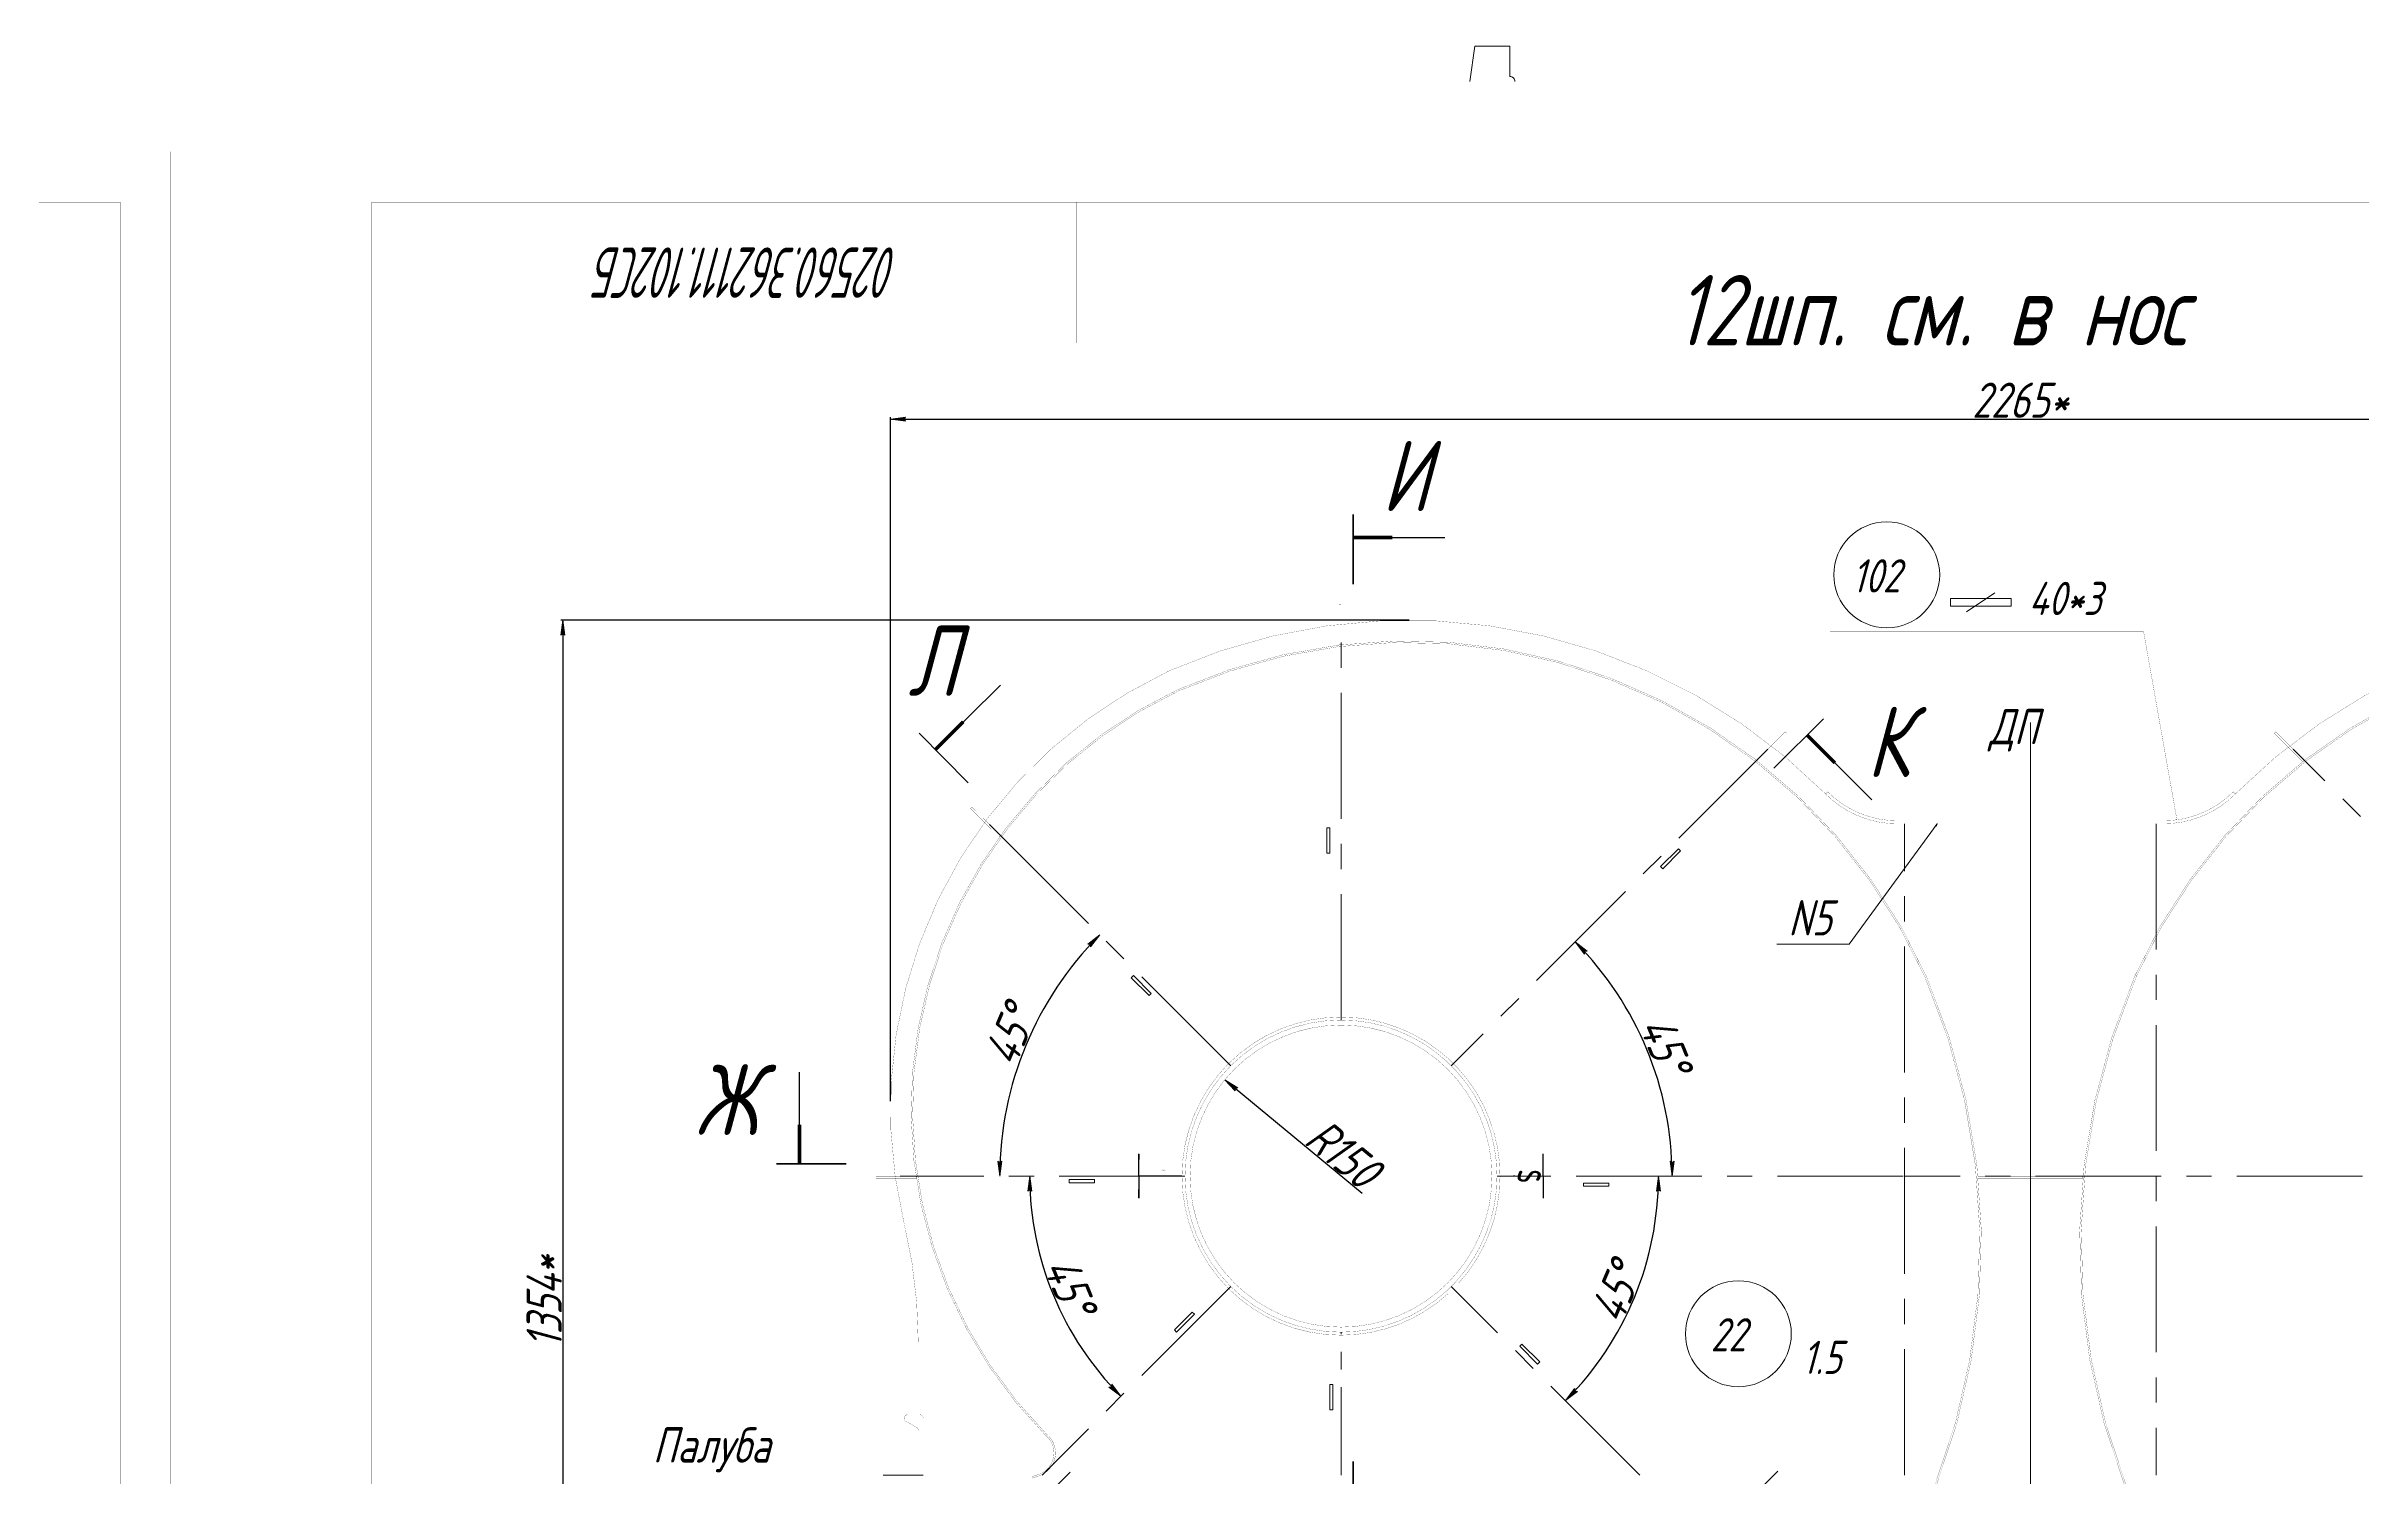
# Model space of a CAD drawing. Header units: millimetres. Extents: x 77380 to 135900, y -10260 to 17301.
# Drawn here: x 127367 to 129667, y 2758 to 4179 of the extents above; entities that cross this region are included whole.
import ezdxf

# ---------------------------------------------------------------- set-up
doc = ezdxf.new("R2010")
doc.units = ezdxf.units.MM
for name, pattern in [('K5LT32768', [0]), ('K5LT32772', [0]), ('K5LT32777', [0]), ('K5LT32780', [0]), ('K5LT32782', [50, 37.5, -12.5]), ('K5LT32785', [200, 125, -25, 25, -25]), ('K5LT32794', [0]), ('K5LT32796', [0]), ('K5LT32800', [100, 75, -25]), ('K5LT32804', [50, 37.5, -12.5]), ('K5LT32806', [140, 87.5, -17.5, 17.5, -17.5]), ('K5LT32807', [850.2, 600, -125, 0.2, -125]), ('K5LT32832', [0]), ('K5LT32833', [0]), ('K5LT32834', [0]), ('K5LT32835', [0]), ('K5LT32836', [0]), ('K5LT32837', [0]), ('K5LT_THIN', [0])]:
    doc.linetypes.add(name, pattern=pattern)
doc.layers.add('4001', color=7, linetype='Continuous')
doc.styles.add('KDIMTEXTSTYLE', font='GOST_AU.SHX', dxfattribs={"width": 0.96, "oblique": 15, "height": 5})
doc.styles.add('KTEXTSTYLE', font='GOST_AU.SHX', dxfattribs={"width": 0.96, "height": 5})
doc.dimstyles.new('KDIMSTYLE (1.00)', dxfattribs={"dimtxt": 5, "dimasz": 1, "dimexe": 2, "dimexo": 0, "dimgap": 1, "dimtad": 1, "dimtxsty": 'KDIMTEXTSTYLE', "dimsah": 1, "dimcen": 0, "dimdle": 1, "dimadec": 0, "dimazin": 0, "dimtfac": 0.667, "dimtmove": 0, "dimatfit": 3, "dimfxl": 1, "dimtvp": 1, "dimtolj": 1, "dimtzin": 0, "dimarcsym": 0})

# ---------------------------------------------------------------- blocks, each defined once
blk = doc.blocks.new('KDIMARROW_01')
blk.add_hatch(color=0).paths.add_polyline_path([(0, 0), (-15, 2), (-13.5, 0), (-15, -2)])
at = {"color": 0, "linetype": 'K5LT_THIN', "lineweight": 18}
for p, q in [((-13.5, 0), (-15, 2)), ((-15, 2), (0, 0)), ((0, 0), (-15, -2)), ((-15, -2), (-13.5, 0))]:
    blk.add_line(p, q, dxfattribs=at)
at = {"layer": '4001', "color": 0, "linetype": 'K5LT_THIN', "lineweight": 18}
blk.add_line((0, 0), (-1, 0), dxfattribs=at)
blk = doc.blocks.new('D44')
at = {"color": 0, "lineweight": -2}
for p, q in [((128721, 3609.1), (127878, 3609.1)), ((127880, 3608.1), (127880, 2255.9)), ((128198.2, 2254.9), (127878, 2254.9))]:
    blk.add_line(p, q, dxfattribs=at)
at = {"layer": 'Defpoints', "color": 0, "lineweight": 100}
for p in [(128721, 3609.1), (127880, 2254.9), (128198.2, 2254.9)]:
    blk.add_point(p, dxfattribs=at)
at = {"color": 0, "lineweight": -2}
for p, rotation in [((127880, 3609.1), 90), ((127880, 2254.9), 270)]:
    blk.add_blockref('KDIMARROW_01', p, dxfattribs=dict(at, rotation=rotation))
at = {"color": 7, "insert": (127861.5, 2932), "char_height": 5, "attachment_point": 5, "rotation": 90, "style": 'KDIMTEXTSTYLE'}
blk.add_mtext('\\A1;\\H35.0;\\W0.965;\\Q15;\\H35.0;\\W0.965;\\Q15;\\Q15;1354\\H35.0;\\W0.965;\\Q15;\\Q15;*', dxfattribs=at)
blk = doc.blocks.new('D45')
at = {"color": 0, "lineweight": -2}
blk.add_arc((128653.2, 3056.9), 328.9, 0.1742, 44.8258, dxfattribs=at)
at = {"layer": 'Defpoints', "color": 0, "lineweight": 100}
for p in [(129077.2, 3480.9), (128938, 3221.4), (128653.2, 3056.9), (128653.2, 3056.9), (129211.7, 3056.9)]:
    blk.add_point(p, dxfattribs=at)
at = {"color": 0, "lineweight": -2}
for p, rotation in [((128885.8, 3289.5), 134.9128737972386), ((128982.1, 3056.9), 270.0870914435177)]:
    blk.add_blockref('KDIMARROW_01', p, dxfattribs=dict(at, rotation=rotation))
at = {"color": 7, "insert": (128975.3, 3187.1), "char_height": 5, "attachment_point": 5, "rotation": 292, "style": 'KDIMTEXTSTYLE'}
blk.add_mtext('\\A1;\\H35.0;\\W0.965;\\Q15;45°', dxfattribs=at)
blk = doc.blocks.new('D46')
at = {"color": 0, "lineweight": -2}
blk.add_arc((128653.2, 3056.9), 315.4, 315.1817, 359.8183, dxfattribs=at)
at = {"layer": 'Defpoints', "color": 0, "lineweight": 100}
for p in [(128653.2, 3056.9), (128653.2, 3056.9), (129211.7, 3056.9), (128957.8, 2975.3), (128950.2, 2759.9)]:
    blk.add_point(p, dxfattribs=at)
at = {"color": 0, "lineweight": -2}
for p, rotation in [((128968.5, 3056.9), 89.90915588840952), ((128876.1, 2833.9), 225.0908441115899)]:
    blk.add_blockref('KDIMARROW_01', p, dxfattribs=dict(at, rotation=rotation))
at = {"color": 7, "insert": (128926.4, 2941), "char_height": 5, "attachment_point": 5, "rotation": 67, "style": 'KDIMTEXTSTYLE'}
blk.add_mtext('\\A1;\\H35.0;\\W0.965;\\Q15;45°', dxfattribs=at)
blk = doc.blocks.new('D47')
at = {"color": 0, "lineweight": -2}
blk.add_arc((128653.2, 3056.9), 309.3, 180.1852, 224.8148, dxfattribs=at)
at = {"layer": 'Defpoints', "color": 0, "lineweight": 100}
for p in [(128215.2, 3056.9), (128653.2, 3056.9), (128653.2, 3056.9), (128385.3, 2902.3), (128356.2, 2759.9)]:
    blk.add_point(p, dxfattribs=at)
at = {"color": 0, "lineweight": -2}
for p, rotation in [((128343.9, 3056.9), 90.09262030294752), ((128434.5, 2838.2), 314.9073796970537)]:
    blk.add_blockref('KDIMARROW_01', p, dxfattribs=dict(at, rotation=rotation))
at = {"color": 7, "insert": (128383.6, 2948), "char_height": 5, "attachment_point": 5, "rotation": 292, "style": 'KDIMTEXTSTYLE'}
blk.add_mtext('\\A1;\\H35.0;\\W0.965;\\Q15;45°', dxfattribs=at)
blk = doc.blocks.new('D48')
at = {"color": 0, "lineweight": -2}
blk.add_arc((128653.2, 3056.9), 339, 135.169, 179.831, dxfattribs=at)
at = {"layer": 'Defpoints', "color": 0, "lineweight": 100}
for p in [(128303.7, 3406.4), (128325.7, 3144.7), (128215.2, 3056.9), (128653.2, 3056.9), (128653.2, 3056.9)]:
    blk.add_point(p, dxfattribs=at)
at = {"color": 0, "lineweight": -2}
for p, rotation in [((128413.5, 3296.6), 45.08451428045876), ((128314.2, 3056.9), 269.9154857195414)]:
    blk.add_blockref('KDIMARROW_01', p, dxfattribs=dict(at, rotation=rotation))
at = {"color": 7, "insert": (128324.1, 3196.6), "char_height": 5, "attachment_point": 5, "rotation": 67, "style": 'KDIMTEXTSTYLE'}
blk.add_mtext('\\A1;\\H35.0;\\W0.965;\\Q15;45°', dxfattribs=at)
blk = doc.blocks.new('D50')
at = {"color": 0, "lineweight": -2}
blk.add_line((128674.2, 3039.5), (128538.4, 3152), dxfattribs=at)
at = {"layer": 'Defpoints', "color": 0, "lineweight": 100}
for p in [(128537.7, 3152.7), (128653.2, 3056.9)]:
    blk.add_point(p, dxfattribs=at)
at = {"color": 0, "lineweight": -2, "rotation": 140.3455151007564}
blk.add_blockref('KDIMARROW_01', (128537.7, 3152.7), dxfattribs=at)
at = {"color": 7, "insert": (128655, 3079.5), "char_height": 5, "attachment_point": 5, "rotation": 320.3455, "style": 'KDIMTEXTSTYLE'}
blk.add_mtext('\\A1;\\H35.0;\\W0.965;\\Q15;R\\H35.0;\\W0.965;\\Q15;\\Q15;150', dxfattribs=at)
blk = doc.blocks.new('D56')
at = {"color": 0, "lineweight": -2}
for p, q in [((128205.6, 3131.3), (128205.6, 3810.9)), ((128206.6, 3808.9), (130469.8, 3808.9)), ((130470.8, 3121.5), (130470.8, 3810.9))]:
    blk.add_line(p, q, dxfattribs=at)
at = {"layer": 'Defpoints', "color": 0, "lineweight": 100}
for p in [(130470.8, 3808.9), (128205.6, 3131.3), (130470.8, 3121.5)]:
    blk.add_point(p, dxfattribs=at)
at = {"color": 0, "lineweight": -2, "rotation": 180}
blk.add_blockref('KDIMARROW_01', (128205.6, 3808.9), dxfattribs=at)
at = {"color": 0, "lineweight": -2}
blk.add_blockref('KDIMARROW_01', (130470.8, 3808.9), dxfattribs=at)
at = {"color": 7, "insert": (129327.8, 3827.6), "char_height": 5, "attachment_point": 5, "style": 'KDIMTEXTSTYLE'}
blk.add_mtext('\\A1;\\H35.0;\\W0.965;\\Q15;\\H35.0;\\W0.965;\\Q15;\\Q15;2265\\H35.0;\\W0.965;\\Q15;\\Q15;*', dxfattribs=at)
blk = doc.blocks.new('U211')
at = {"color": 7, "linetype": 'K5LT32780', "const_width": 0.18}
for points in [[(118535.3, 12764.4), (126945.3, 12764.4), (126945.3, 18704.4), (118535.3, 18704.4)], [(118735.3, 12814.4), (126895.3, 12814.4), (126895.3, 18654.4), (118735.3, 18654.4)]]:
    blk.add_lwpolyline(points, close=True, dxfattribs=at)
blk = doc.blocks.new('U237')
at = {"color": 7, "linetype": 'K5LT32832', "lineweight": 60}
blk.add_line((128587.4, 18141.3), (128538.3, 18092.2), dxfattribs=at)
at = {"color": 7, "linetype": 'K5LT32834', "lineweight": 30}
blk.add_line((128571.1, 18125), (128635.5, 18060.6), dxfattribs=at)
at = {"color": 7, "linetype": 'K5LT32833', "const_width": 3.54}
blk.add_lwpolyline([(128571.1, 18125), (128598.8, 18097.4)], dxfattribs=at)
blk = doc.blocks.new('U238')
at = {"color": 7, "linetype": 'K5LT32832', "lineweight": 60}
blk.add_line((127790, 17343.9), (127839.1, 17393), dxfattribs=at)
at = {"color": 7, "linetype": 'K5LT32834', "lineweight": 30}
blk.add_line((127806.3, 17360.1), (127870.6, 17295.8), dxfattribs=at)
at = {"color": 7, "linetype": 'K5LT32833', "const_width": 3.54}
blk.add_lwpolyline([(127806.3, 17360.1), (127833.9, 17332.5)], dxfattribs=at)
blk = doc.blocks.new('U239')
at = {"color": 7, "linetype": 'K5LT32834', "lineweight": 30}
blk.add_line((127705.1, 18110.6), (127769.8, 18174.6), dxfattribs=at)
at = {"color": 7, "linetype": 'K5LT32832', "lineweight": 60}
blk.add_line((127688.9, 18127), (127737.7, 18077.6), dxfattribs=at)
at = {"color": 7, "linetype": 'K5LT32833', "const_width": 3.54}
blk.add_lwpolyline([(127705.1, 18110.6), (127732.8, 18138.1)], dxfattribs=at)
blk = doc.blocks.new('U240')
at = {"color": 7, "linetype": 'K5LT32834', "lineweight": 30}
blk.add_line((128477.4, 17330), (128542.1, 17394), dxfattribs=at)
at = {"color": 7, "linetype": 'K5LT32832', "lineweight": 60}
blk.add_line((128493.6, 17313.6), (128444.7, 17363), dxfattribs=at)
at = {"color": 7, "linetype": 'K5LT32833', "const_width": 3.54}
blk.add_lwpolyline([(128477.4, 17330), (128505.1, 17357.4)], dxfattribs=at)
blk = doc.blocks.new('U241')
at = {"color": 7, "linetype": 'K5LT32832', "lineweight": 60}
blk.add_line((128120.2, 18344.2), (128120.2, 18274.8), dxfattribs=at)
at = {"color": 7, "linetype": 'K5LT32834', "lineweight": 30}
blk.add_line((128120.2, 18321.2), (128211.2, 18321.2), dxfattribs=at)
at = {"color": 7, "linetype": 'K5LT32833', "const_width": 3.54}
blk.add_lwpolyline([(128120.2, 18321.2), (128159.2, 18321.2)], dxfattribs=at)
blk = doc.blocks.new('U242')
at = {"color": 7, "linetype": 'K5LT32832', "lineweight": 60}
blk.add_line((128120.2, 17334.1), (128120.2, 17403.5), dxfattribs=at)
at = {"color": 7, "linetype": 'K5LT32834', "lineweight": 30}
blk.add_line((128120.2, 17357.1), (128211.2, 17357.1), dxfattribs=at)
at = {"color": 7, "linetype": 'K5LT32833', "const_width": 3.54}
blk.add_lwpolyline([(128120.2, 17357.1), (128159.2, 17357.1)], dxfattribs=at)
blk = doc.blocks.new('U243')
at = {"color": 7, "linetype": 'K5LT32834', "lineweight": 30}
blk.add_line((127570.2, 17699), (127570.2, 17790.1), dxfattribs=at)
at = {"color": 7, "linetype": 'K5LT32832', "lineweight": 60}
blk.add_line((127547.2, 17699), (127616.6, 17699), dxfattribs=at)
at = {"color": 7, "linetype": 'K5LT32833', "const_width": 3.54}
blk.add_lwpolyline([(127570.2, 17699), (127570.2, 17738.1)], dxfattribs=at)
blk = doc.blocks.new('U244')
at = {"color": 2, "linetype": 'K5LT32836', "lineweight": 30, "true_color": 0xffff00}
for p, q in [((128309, 17687.1), (128308.9, 17709)), ((128266.1, 17686.9), (128309, 17687.1)), ((128309, 17687.1), (128309.1, 17665.2))]:
    blk.add_line(p, q, dxfattribs=at)
at = {"color": 2, "linetype": 'K5LT32837', "true_color": 0xffff00, "const_width": 1.12}
for points in [[(128308.9, 17709), (128308.9, 17694.1)], [(128266.1, 17686.9), (128281, 17687)], [(128309.1, 17665.2), (128309, 17680.1)]]:
    blk.add_lwpolyline(points, dxfattribs=at)
at = {"color": 7, "insert": (128316.5, 17693.6), "char_height": 2.5, "attachment_point": 1, "rotation": 269.6928, "style": 'KTEXTSTYLE'}
blk.add_mtext('\\H3.5;\\W0.965;\\Q15;\\Q0;\\W0.765;\\H33.07;{\\c65535;s}', dxfattribs=at)
blk = doc.blocks.new('U245')
at = {"true_color": 0xffff00}
blk.add_hatch(color=2, dxfattribs=at).paths.add_polyline_path([(127930.5, 17692.3), (127930.5, 17692.3), (127930.5, 17692.3), (127930.6, 17692.3), (127930.7, 17692.4), (127930.7, 17692.4), (127930.7, 17692.4), (127930.6, 17692.5), (127930.5, 17692.6), (127930.4, 17692.7), (127930.4, 17692.8), (127930.4, 17693.1), (127930.5, 17693.3), (127930.7, 17693.3), (127930.9, 17693.2), (127931.8, 17692.4), (127932, 17692.3), (127932.2, 17692.3), (127932.6, 17692.4), (127932.8, 17692.7), (127932.8, 17693), (127932.7, 17693.3), (127932.4, 17693.5), (127932.4, 17693.5), (127932.4, 17693.5), (127932.3, 17693.5), (127932.2, 17693.4), (127932.2, 17693.4), (127932.3, 17693.4), (127932.4, 17693.2), (127932.5, 17693), (127932.5, 17692.7), (127932.4, 17692.6), (127932.2, 17692.5), (127932, 17692.6), (127931.1, 17693.4), (127930.9, 17693.5), (127930.8, 17693.5), (127930.7, 17693.5), (127930.3, 17693.4), (127930.1, 17693.1), (127930.1, 17692.8), (127930.2, 17692.5)])
at = {"color": 2, "linetype": 'K5LT32836', "lineweight": 30, "true_color": 0xffff00}
for p, q in [((127907.3, 17687.1), (127907.4, 17709)), ((127907.3, 17687.1), (127907.1, 17665.2)), ((127950.1, 17686.9), (127907.3, 17687.1))]:
    blk.add_line(p, q, dxfattribs=at)
at = {"color": 2, "linetype": 'K5LT32837', "true_color": 0xffff00, "const_width": 1.12}
for points in [[(127907.4, 17709), (127907.3, 17694.1)], [(127907.1, 17665.2), (127907.2, 17680.1)], [(127950.1, 17686.9), (127935.2, 17687)]]:
    blk.add_lwpolyline(points, dxfattribs=at)
blk = doc.blocks.new('U257')
at = {"color": 7, "linetype": 'K5LT_THIN', "lineweight": 18}
for p, q in [((128612.9, 17917.4), (128700.4, 18036.9)), ((128700.4, 18036.9), (128698.1, 18033.7))]:
    blk.add_line(p, q, dxfattribs=at)
at = {"color": 7, "linetype": 'K5LT32835', "lineweight": 18}
for p, q in [((128699.4, 18034.7), (128698.7, 18034.6)), ((128699.5, 18034.8), (128698.8, 18034.7)), ((128698.9, 18034.4), (128698.8, 18034.7)), ((128699, 18034.3), (128698.9, 18034.9)), ((128699.5, 18034.9), (128698.9, 18034.8)), ((128699.5, 18034.9), (128698.9, 18034.8)), ((128699, 18034.3), (128698.9, 18034.8)), ((128699.6, 18035.1), (128699, 18035)), ((128699.1, 18034.2), (128699, 18035)), ((128699.2, 18034.2), (128699, 18035)), ((128699.5, 18035), (128699, 18034.9)), ((128699.6, 18035.2), (128699.1, 18035.1)), ((128699.6, 18035.2), (128699.1, 18035.1)), ((128699.2, 18034.3), (128699.1, 18035.1)), ((128699.7, 18035.4), (128699.2, 18035.3)), ((128699.3, 18034.5), (128699.2, 18035.3)), ((128699.7, 18035.3), (128699.2, 18035.2)), ((128699.3, 18034.4), (128699.2, 18035.2)), ((128699.8, 18035.5), (128699.3, 18035.4)), ((128699.4, 18034.7), (128699.3, 18035.4)), ((128699.7, 18035.4), (128699.3, 18035.4)), ((128699.4, 18034.6), (128699.3, 18035.3)), ((128699.8, 18035.6), (128699.4, 18035.5)), ((128699.8, 18035.6), (128699.4, 18035.6)), ((128699.5, 18034.8), (128699.4, 18035.5)), ((128699.5, 18034.9), (128699.4, 18035.5)), ((128699.9, 18035.8), (128699.5, 18035.7)), ((128699.6, 18035.1), (128699.5, 18035.7)), ((128699.9, 18035.7), (128699.5, 18035.6)), ((128699.6, 18035), (128699.5, 18035.6)), ((128699.7, 18035.2), (128699.6, 18035.8)), ((128699.7, 18035.3), (128699.6, 18035.8)), ((128699.9, 18035.8), (128699.6, 18035.8)), ((128699.8, 18035.6), (128699.7, 18036)), ((128700, 18036), (128699.7, 18035.9)), ((128699.8, 18035.5), (128699.7, 18035.9)), ((128700, 18035.9), (128699.7, 18035.9)), ((128699.9, 18035.8), (128699.8, 18036.1)), ((128700, 18036.1), (128699.8, 18036)), ((128700.1, 18036.1), (128699.8, 18036.1)), ((128699.8, 18035.7), (128699.8, 18036)), ((128700, 18036), (128699.9, 18036.3)), ((128700.1, 18036.3), (128699.9, 18036.2)), ((128699.9, 18035.9), (128699.9, 18036.2)), ((128700.1, 18036.2), (128699.9, 18036.2)), ((128700.2, 18036.4), (128700, 18036.4)), ((128700, 18036.1), (128700, 18036.3)), ((128700.2, 18036.3), (128700, 18036.3)), ((128700.1, 18036.3), (128700.1, 18036.5)), ((128700.2, 18036.5), (128700.1, 18036.4)), ((128700.3, 18036.5), (128700.1, 18036.5)), ((128700.1, 18036.2), (128700.1, 18036.4)), ((128700.3, 18036.7), (128700.2, 18036.7)), ((128700.2, 18036.4), (128700.2, 18036.6)), ((128700.2, 18036.5), (128700.2, 18036.6)), ((128700.3, 18036.6), (128700.2, 18036.6)), ((128700.3, 18036.7), (128700.3, 18036.8)), ((128700.4, 18036.8), (128700.3, 18036.8)), ((128700.3, 18036.6), (128700.3, 18036.7)), ((128700.4, 18036.7), (128700.3, 18036.7)), ((128700.4, 18036.9), (128700.4, 18036.9)), ((128700.4, 18036.9), (128700.4, 18036.9)), ((128700.4, 18036.8), (128700.4, 18036.8)), ((128699.4, 18034.7), (128698.7, 18034.6)), ((128698.7, 18034.5), (128698.7, 18034.6)), ((128699.4, 18034.6), (128698.7, 18034.5)), ((128698.7, 18034.5), (128698.7, 18034.5)), ((128698.8, 18034.4), (128698.8, 18034.7)), ((128699.3, 18034.5), (128698.8, 18034.4)), ((128699.3, 18034.5), (128698.9, 18034.4)), ((128699.3, 18034.4), (128698.9, 18034.3)), ((128699.2, 18034.3), (128699, 18034.3)), ((128699.2, 18034.3), (128699.1, 18034.2)), ((128699.2, 18034.2), (128699.1, 18034.2))]:
    blk.add_line(p, q, dxfattribs=at)
at = {"color": 7, "linetype": 'K5LT32835', "const_width": 0.18}
blk.add_lwpolyline([(128698.7, 18034.5), (128700.4, 18036.9), (128699.2, 18034.2)], close=True, dxfattribs=at)
blk = doc.blocks.new('U263')
at = {"color": 2, "linetype": 'K5LT32782', "lineweight": 18, "true_color": 0xffff00}
for p, q in [((128094, 18032.9), (128097.1, 18032.9)), ((128094, 18007.8), (128094, 18032.9)), ((128097.1, 18032.9), (128097.1, 18007.8)), ((128097.1, 18007.8), (128094, 18007.8))]:
    blk.add_line(p, q, dxfattribs=at)
blk = doc.blocks.new('U264')
at = {"color": 2, "linetype": 'K5LT32782', "lineweight": 18, "true_color": 0xffff00}
for p, q in [((128097, 17479.9), (128100.1, 17479.9)), ((128097, 17454.8), (128097, 17479.9)), ((128100.1, 17479.9), (128100.1, 17454.8)), ((128100.1, 17454.8), (128097, 17454.8))]:
    blk.add_line(p, q, dxfattribs=at)
blk = doc.blocks.new('U275')
at = {"color": 2, "linetype": 'K5LT32782', "lineweight": 18, "true_color": 0xffff00}
for p, q in [((127838.1, 17680.3), (127838.1, 17683.5)), ((127838.1, 17683.5), (127863.2, 17683.5)), ((127863.2, 17680.3), (127838.1, 17680.3)), ((127863.2, 17683.5), (127863.2, 17680.3))]:
    blk.add_line(p, q, dxfattribs=at)
blk = doc.blocks.new('U276')
at = {"color": 2, "linetype": 'K5LT32782', "lineweight": 18, "true_color": 0xffff00}
for p, q in [((128349.1, 17677), (128349.1, 17680.1)), ((128349.1, 17680.1), (128374.2, 17680.1)), ((128374.2, 17677), (128349.1, 17677)), ((128374.2, 17680.1), (128374.2, 17677))]:
    blk.add_line(p, q, dxfattribs=at)
blk = doc.blocks.new('U282')
at = {"color": 2, "linetype": 'K5LT32782', "lineweight": 18, "true_color": 0xffff00}
for p, q in [((127899.7, 17883.9), (127901.9, 17886.1)), ((127917.4, 17866.2), (127899.7, 17883.9)), ((127901.9, 17886.1), (127919.6, 17868.4)), ((127919.6, 17868.4), (127917.4, 17866.2))]:
    blk.add_line(p, q, dxfattribs=at)
blk = doc.blocks.new('U283')
at = {"color": 2, "linetype": 'K5LT32782', "lineweight": 18, "true_color": 0xffff00}
for p, q in [((128285.7, 17517.9), (128287.9, 17520.1)), ((128303.4, 17500.2), (128285.7, 17517.9)), ((128287.9, 17520.1), (128305.6, 17502.4)), ((128305.6, 17502.4), (128303.4, 17500.2))]:
    blk.add_line(p, q, dxfattribs=at)
blk = doc.blocks.new('U285')
at = {"color": 2, "linetype": 'K5LT32782', "lineweight": 18, "true_color": 0xffff00}
for p, q in [((128425.6, 17994.4), (128443.3, 18012.1)), ((128443.3, 18012.1), (128445.5, 18009.9)), ((128427.8, 17992.2), (128425.6, 17994.4)), ((128445.5, 18009.9), (128427.8, 17992.2))]:
    blk.add_line(p, q, dxfattribs=at)
blk = doc.blocks.new('U286')
at = {"color": 2, "linetype": 'K5LT32782', "lineweight": 18, "true_color": 0xffff00}
for p, q in [((127942.6, 17534.2), (127960.3, 17551.9)), ((127960.3, 17551.9), (127962.5, 17549.7)), ((127944.8, 17531.9), (127942.6, 17534.2)), ((127962.5, 17549.7), (127944.8, 17531.9))]:
    blk.add_line(p, q, dxfattribs=at)
blk = doc.blocks.new('U298')
at = {"color": 7, "linetype": 'K5LT32780', "const_width": 0.18}
for points in [[(126945.3, 12764.4), (135355.3, 12764.4), (135355.3, 18704.4), (126945.3, 18704.4)], [(127145.3, 12814.4), (135305.3, 12814.4), (135305.3, 18654.4), (127145.3, 18654.4)]]:
    blk.add_lwpolyline(points, close=True, dxfattribs=at)
blk.add_lwpolyline([(127845.3, 18654.4), (127845.3, 18514.4), (127145.3, 18514.4)], dxfattribs=at)

msp = doc.modelspace()

# ---------------------------------------------------------------- linework, layer by layer
at = {"color": 1, "linetype": 'K5LT32772', "lineweight": 18, "true_color": 0xff0000}
for p, q in [((129274.72, 3617.509), (129302.9, 3636.295)), ((129318.868, 3630.659), (129258.751, 3630.659)), ((129258.751, 3630.659), (129258.751, 3623.145)), ((129258.751, 3623.145), (129318.868, 3623.145)), ((129318.868, 3623.145), (129318.868, 3630.659)), ((129338.163, 2183.678), (129338.163, 3507.603))]:
    msp.add_line(p, q, dxfattribs=at)
at = {"color": 1, "linetype": 'K5LT32785', "lineweight": 18, "true_color": 0xff0000}
for p, q in [((128653.163, 3211.936), (128653.163, 3600.335)), ((129077.162, 3480.935), (128762.762, 3166.536)), ((129913.564, 3166.536), (129599.164, 3480.935)), ((128543.561, 3166.536), (128303.661, 3406.436)), ((129213.163, 2759.935), (129213.163, 3406.935)), ((129463.163, 3406.935), (129463.163, 2759.935)), ((128498.163, 3056.935), (128215.163, 3056.935)), ((129211.663, 3056.935), (128808.163, 3056.935)), ((129868.163, 3056.935), (129213.163, 3056.935)), ((128543.562, 2947.335), (128356.162, 2759.935)), ((128950.161, 2759.935), (128762.761, 2947.335))]:
    msp.add_line(p, q, dxfattribs=at)
at = {"color": 5, "linetype": 'K5LT32807', "lineweight": 18, "true_color": 0x0000ff}
for p, q in [((129066.162, 3469.935), (129076.92, 3480.693)), ((129599.406, 3480.693), (129610.164, 3469.935)), ((128304.031, 3406.066), (128314.861, 3395.236))]:
    msp.add_line(p, q, dxfattribs=at)
at = {"color": 7, "linetype": 'K5LT32780', "lineweight": 18}
msp.add_line((129157.951, 3287.379), (129086.27, 3287.379), dxfattribs=at)
at = {"color": 1, "linetype": 'K5LT32806', "lineweight": 18, "true_color": 0xff0000}
msp.add_line((128653.163, 2759.935), (128653.163, 2901.935), dxfattribs=at)
at = {"color": 3, "linetype": 'K5LT32768', "lineweight": 18, "true_color": 0x00ff00}
msp.add_line((128238.163, 2759.935), (128198.163, 2759.935), dxfattribs=at)
at = {"color": 3, "linetype": 'K5LT32777', "lineweight": 18, "true_color": 0x00ff00}
msp.add_lwpolyline([(128781.013, 4144.099), (128786.014, 4179.099), (128821.013, 4179.099), (128821.013, 4149.099, -0.41421989), (128826.014, 4144.099)], format="xyb", dxfattribs=at)
at = {"color": 5, "linetype": 'K5LT32794', "true_color": 0x0000ff, "const_width": 0.18}
for points in [[(128653.163, 3584.935), (128653.163, 3624.935), (128651.163, 3624.935), (128651.163, 3584.935), (128653.163, 3584.935)], [(129067.576, 3468.521), (129095.86, 3496.806), (129094.445, 3498.22), (129066.162, 3469.935), (129067.576, 3468.521)], [(129608.75, 3468.521), (129580.466, 3496.806), (129581.88, 3498.22), (129610.164, 3469.935), (129608.75, 3468.521)], [(128314.913, 3395.258), (128286.478, 3423.391), (128285.071, 3421.969), (128313.506, 3393.836), (128314.913, 3395.258)], [(128231.163, 3056.935), (128191.163, 3056.935), (128191.163, 3054.936), (128231.163, 3054.936), (128231.163, 3056.935)], [(129286.063, 3056.935), (129390.263, 3056.935), (129390.263, 3054.936), (129286.063, 3054.936), (129286.063, 3056.935)]]:
    msp.add_lwpolyline(points, dxfattribs=at)
at = {"color": 3, "linetype": 'K5LT32777', "true_color": 0x00ff00, "const_width": 0.18}
msp.add_lwpolyline([(128238.163, 2256.935), (128238.163, 2816.436, 0.41423792), (128234.663, 2819.935), (128233.163, 2819.935), (128233.163, 2892.309, 0.05960315), (128219.053, 3010.253, -0.35700911), (128482.446, 3558.765, -0.00501713), (128482.848, 3558.948, -0.31096461), (129134.711, 3436.46, 0.19978838), (129205.663, 3406.935), (129470.664, 3406.935, 0.19978334), (129541.617, 3436.462, -0.31089765), (130193.476, 3558.95, -0.00504742), (130193.88, 3558.765, -0.35700911), (130457.273, 3010.253, 0.05960327), (130443.163, 2892.308), (130443.163, 2819.935), (130441.663, 2819.935, 0.41423792), (130438.163, 2816.436), (130438.163, 2256.935)], format="xyb", dxfattribs=at)
at = {"color": 6, "linetype": 'K5LT32800', "true_color": 0xff00ff, "const_width": 0.18}
for points in [[(128538.948, 2255.53), (128836.648, 2357.216, 0.4374517), (129234.536, 3255.641, 0.41271535), (128491.141, 3540.201, 0.51915225), (128359.558, 2799.518, -0.59636959), (128352.498, 2760.562), (128345.633, 2758.327)], [(130330.693, 2758.327), (130323.828, 2760.562, -0.59636959), (130316.768, 2799.518, 0.51915234), (130185.185, 3540.201, 0.41261207), (129441.79, 3255.641, 0.43745176), (129839.678, 2357.216), (130137.378, 2255.53)], [(128538.463, 2256.949), (128836.163, 2358.635, 0.43744683), (129233.163, 3255.036, 0.41270187), (128491.763, 3538.835, 0.51908344), (128360.563, 2800.635, -0.59515202), (128352.963, 2759.136), (128346.098, 2756.901)], [(130330.229, 2756.901), (130323.363, 2759.136, -0.59515202), (130315.763, 2800.635, 0.51908344), (130184.563, 3538.835, 0.41259846), (129443.163, 3255.036, 0.43744683), (129840.163, 2358.635), (130137.863, 2256.949)]]:
    msp.add_lwpolyline(points, format="xyb", dxfattribs=at)
at = {"color": 1, "linetype": 'K5LT32772', "true_color": 0xff0000, "const_width": 0.18}
msp.add_lwpolyline([(129138.986, 3597.783), (129450.542, 3597.783), (129483.645, 3410.807)], dxfattribs=at)
at = {"color": 1, "linetype": 'K5LT32796', "true_color": 0xff0000, "const_width": 0.18}
for points in [[(129134.663, 3436.509), (129136.791, 3438.623, -0.00002927), (129136.839, 3438.575, 0.19978699), (129205.663, 3409.935), (129470.664, 3409.935, 0.19978377), (129539.489, 3438.576, -0.00002746), (129539.535, 3438.623), (129541.663, 3436.509)], [(128238.163, 2759.935), (128238.163, 2816.436, 0.41423792), (128234.663, 2819.935), (128222.663, 2819.935, 0.76735747), (128220.913, 2813.404), (128231.413, 2807.342, -0.2679376), (128233.163, 2804.311), (128233.163, 2759.935)]]:
    msp.add_lwpolyline(points, format="xyb", dxfattribs=at)
at = {"color": 6, "linetype": 'K5LT32804', "true_color": 0xff00ff, "const_width": 0.18}
for points in [[(128495.163, 3056.935, -0.41421309), (128653.163, 3214.936, -0.4142136), (128811.163, 3056.935)], [(128498.163, 3056.935, -0.41421309), (128653.163, 3211.936, -0.4142136), (128808.163, 3056.935)], [(128811.163, 3056.935, -0.4142136), (128653.163, 2898.935, -0.41421309), (128495.163, 3056.935)], [(128808.163, 3056.935, -0.4142136), (128653.163, 2901.935, -0.41421309), (128498.163, 3056.935)]]:
    msp.add_lwpolyline(points, format="xyb", dxfattribs=at)
at = {"color": 3, "linetype": 'K5LT32777', "true_color": 0x00ff00, "const_width": 0.18}
msp.add_lwpolyline([(128803.163, 3056.935, 1), (128503.163, 3056.935, 1)], format="xyb", close=True, dxfattribs=at)
at = {"color": 1, "linetype": 'K5LT32772', "lineweight": 18, "true_color": 0xff0000}
for centre in [(129195.346, 3654.143), (129047.958, 2900.347)]:
    msp.add_circle(centre, 52.603, dxfattribs=at)

# ---------------------------------------------------------------- block references
for name in ['U211', 'U298', 'U241', 'U239', 'U237', 'U257', 'U263', 'U285', 'U282', 'U243', 'U245', 'U244', 'U275', 'U276', 'U286', 'U283', 'U264', 'U238', 'U242', 'U240']:
    msp.add_blockref(name, (545.046, -14630.011))

# ---------------------------------------------------------------- texts
at = {"color": 7, "insert": (128213.441, 3929.348), "char_height": 1, "attachment_point": 1, "rotation": 180, "style": 'KTEXTSTYLE'}
msp.add_mtext('{\\H50x;\\Q15;\\W0.665;02560.362111.102СБ}', dxfattribs=at)
at = {"color": 7, "char_height": 2.5, "attachment_point": 1, "style": 'KTEXTSTYLE'}
for s, insert in [('\\H3.5;\\W0.965;\\Q15;\\Q15;\\H70.00;12шп. см. в нос', (128985.138, 3951.947)), ('\\H3.5;\\W0.965;\\Q15;\\Q15;\\H70.00;И', (128693.287, 3787.568)), ('\\H3.5;\\W0.965;\\Q15;\\Q15;\\H33.00;{\\c255;102}', (129160.838, 3669.643)), ('\\H3.5;\\W0.965;\\Q15;\\Q15;\\H33.00;{\\c255;40*3}', (129336.368, 3647.221)), ('\\H3.5;\\W0.965;\\Q15;\\Q15;\\H70.00;Л', (128222.974, 3604.008)), ('\\H3.5;\\W0.965;\\Q15;\\Q15;\\H70.00;К', (129175.356, 3523.442)), ('\\H3.5;\\W0.965;\\Q15;\\Q15;\\H35.00;ДП', (129297.034, 3520.85)), ('\\H3.5;\\W0.965;\\Q15;\\Q15;\\H35.00;N5', (129097.48, 3330.947)), ('\\H3.5;\\W0.965;\\Q15;\\Q15;\\H70.00;Ж', (128011.236, 3167.826)), ('\\H3.5;\\W0.965;\\Q15;\\Q15;\\H33.00;{\\c255;22}', (129020.412, 2915.847)), ('\\H3.5;\\W0.965;\\Q15;\\Q15;\\H33.00;{\\c255;1.5}', (129111.363, 2893.425)), ('\\H3.5;\\W0.965;\\Q15;\\Q15;\\H35.00;Палуба', (127969.344, 2807.341))]:
    msp.add_mtext(s, dxfattribs=dict(at, insert=insert))

# ---------------------------------------------------------------- dimensions: what is measured, and where the dimension line sits
at = {"color": 7}
dim = msp.add_linear_dim(base=(130470.825, 3808.906), p1=(128205.559, 3131.313), p2=(130470.825, 3121.49), text='\\H35.0;\\W0.965;\\Q15;\\H35.0;\\W0.965;\\Q15;\\Q15;2265\\H35.0;\\W0.965;\\Q15;\\Q15;*', dimstyle='KDIMSTYLE (1.00)', override={"dimexo": 0, "dimblk1": 'KDIMARROW_01', "dimblk2": 'KDIMARROW_01', "dimse1": 0, "dimse2": 0, "dimclrt": 7, "dimtolj": 1}, dxfattribs=at)
dim.commit()
dim.dimension.update_dxf_attribs({"geometry": 'D56', "text_midpoint": (129327.825, 3808.906), "dimtype": 160})
dim = msp.add_linear_dim(base=(127880.006, 2254.936), p1=(128721.016, 3609.114), p2=(128198.163, 2254.936), angle=90, text='\\H35.0;\\W0.965;\\Q15;\\H35.0;\\W0.965;\\Q15;\\Q15;1354\\H35.0;\\W0.965;\\Q15;\\Q15;*', dimstyle='KDIMSTYLE (1.00)', override={"dimexo": 0, "dimblk1": 'KDIMARROW_01', "dimblk2": 'KDIMARROW_01', "dimse1": 0, "dimse2": 0, "dimclrt": 7, "dimtolj": 1}, dxfattribs=at)
dim.commit()
dim.dimension.update_dxf_attribs({"geometry": 'D44', "text_midpoint": (127880.006, 2932.025), "dimtype": 160})
for base, line1, line2, picture, middle in [((128938.033, 3221.406), ((128653.162, 3056.935), (129211.663, 3056.935)), ((128653.162, 3056.935), (129077.162, 3480.935)), 'D45', (128958.15, 3180.159)), ((128325.74, 3144.668), ((128653.161, 3056.935), (128303.661, 3406.436)), ((128653.161, 3056.935), (128215.163, 3056.935)), 'D48', (128341.137, 3189.382)), ((128385.296, 2902.283), ((128653.162, 3056.935), (128215.163, 3056.935)), ((128653.162, 3056.935), (128356.162, 2759.935)), 'D47', (128366.38, 2941.068)), ((128957.768, 2975.316), ((128653.161, 3056.935), (128950.161, 2759.935)), ((128653.161, 3056.935), (129211.663, 3056.935)), 'D46', (128943.444, 2933.717))]:
    dim = msp.add_angular_dim_2l(base=base, line1=line1, line2=line2, dimstyle='KDIMSTYLE (1.00)', override={"dimpost": '\\H35.0;\\W0.965;\\Q15;<>', "dimblk1": 'KDIMARROW_01', "dimblk2": 'KDIMARROW_01', "dimclrt": 7, "dimtolj": 1}, dxfattribs=at)
    dim.commit()
    dim.dimension.update_dxf_attribs({"geometry": picture, "text_midpoint": middle, "dimtype": 162})
dim = msp.add_radius_dim(center=(128653.163, 3056.935), mpoint=(128537.677, 3152.659), text='\\H35.0;\\W0.965;\\Q15;R\\H35.0;\\W0.965;\\Q15;\\Q15;150', dimstyle='KDIMSTYLE (1.00)', override={"dimblk2": 'KDIMARROW_01', "dimclrt": 7, "dimtofl": 0, "dimtolj": 1}, dxfattribs=at)
dim.commit()
dim.dimension.update_dxf_attribs({"geometry": 'D50', "text_midpoint": (128643.154, 3065.231), "dimtype": 164})

doc.saveas('drawing.dxf')
